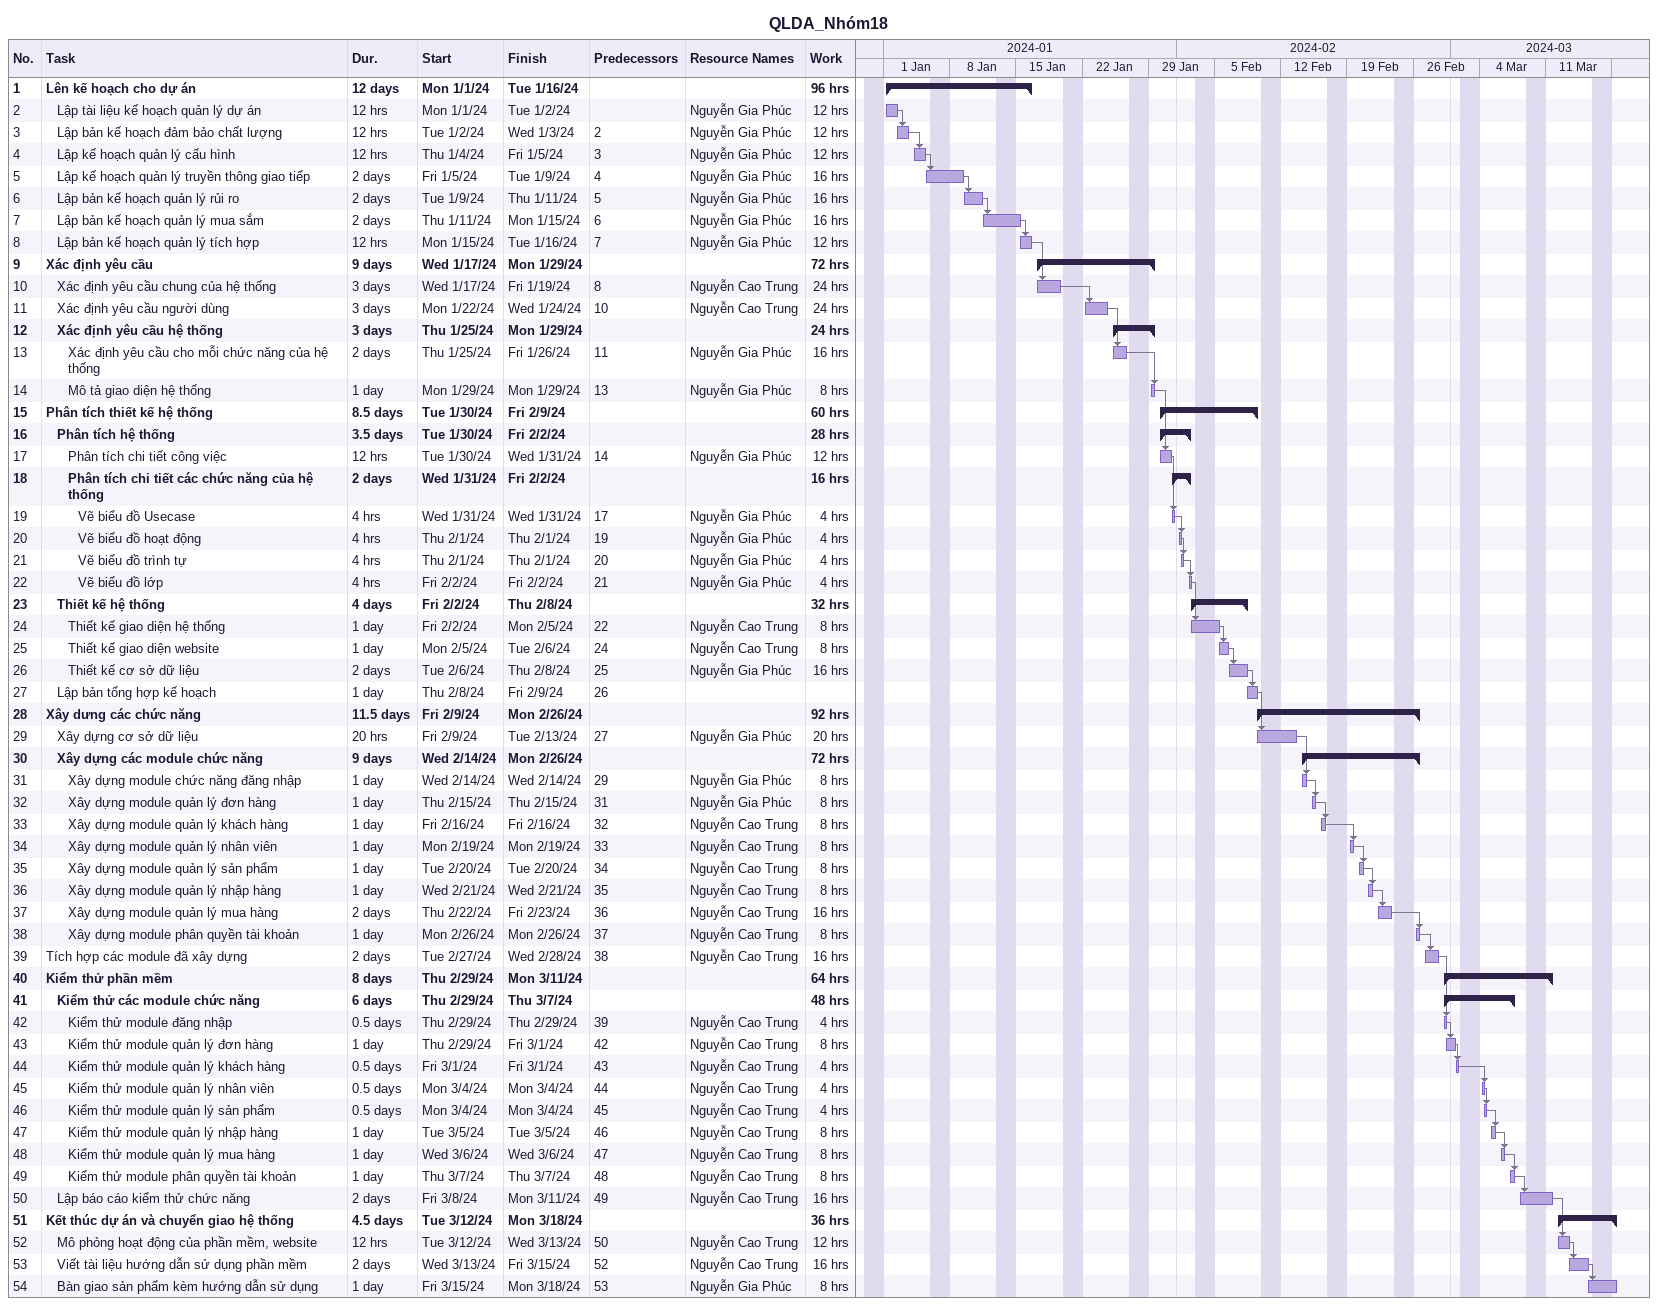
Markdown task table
QLDA_Nhóm18

| ID | Level | Task | Duration | Start | Finish | Predecessors | Resources | Work (h) |
|---|---|---|---|---|---|---|---|---|
| 1 | 1 | **Lên kế hoạch cho dự án** | 12d | 2024-01-01 | 2024-01-16 |  |  | 96 |
| 2 | 2 | Lập tài liệu kế hoạch quản lý dự án | 12h | 2024-01-01 | 2024-01-02 |  | Nguyễn Gia Phúc | 12 |
| 3 | 2 | Lập bản kế hoạch đảm bảo chất lượng | 12h | 2024-01-02 | 2024-01-03 | 2 | Nguyễn Gia Phúc | 12 |
| 4 | 2 | Lập kế hoạch quản lý cấu hình | 12h | 2024-01-04 | 2024-01-05 | 3 | Nguyễn Gia Phúc | 12 |
| 5 | 2 | Lập kế hoạch quản lý truyền thông giao tiếp | 2d | 2024-01-05 | 2024-01-09 | 4 | Nguyễn Gia Phúc | 16 |
| 6 | 2 | Lập bản kế hoạch quản lý rủi ro | 2d | 2024-01-09 | 2024-01-11 | 5 | Nguyễn Gia Phúc | 16 |
| 7 | 2 | Lập bản kế hoạch quản lý mua sắm | 2d | 2024-01-11 | 2024-01-15 | 6 | Nguyễn Gia Phúc | 16 |
| 8 | 2 | Lập bản kế hoạch quản lý tích hợp | 12h | 2024-01-15 | 2024-01-16 | 7 | Nguyễn Gia Phúc | 12 |
| 9 | 1 | **Xác định yêu cầu** | 9d | 2024-01-17 | 2024-01-29 |  |  | 72 |
| 10 | 2 | Xác định yêu cầu chung của hệ thống | 3d | 2024-01-17 | 2024-01-19 | 8 | Nguyễn Cao Trung | 24 |
| 11 | 2 | Xác định yêu cầu người dùng | 3d | 2024-01-22 | 2024-01-24 | 10 | Nguyễn Cao Trung | 24 |
| 12 | 2 | **Xác định yêu cầu hệ thống** | 3d | 2024-01-25 | 2024-01-29 |  |  | 24 |
| 13 | 3 | Xác định yêu cầu cho mỗi chức năng của hệ thống | 2d | 2024-01-25 | 2024-01-26 | 11 | Nguyễn Gia Phúc | 16 |
| 14 | 3 | Mô tả giao diện hệ thống | 1d | 2024-01-29 | 2024-01-29 | 13 | Nguyễn Gia Phúc | 8 |
| 15 | 1 | **Phân tích thiết kế hệ thống** | 8.5d | 2024-01-30 | 2024-02-09 |  |  | 60 |
| 16 | 2 | **Phân tích hệ thống** | 3.5d | 2024-01-30 | 2024-02-02 |  |  | 28 |
| 17 | 3 | Phân tích chi tiết công việc | 12h | 2024-01-30 | 2024-01-31 | 14 | Nguyễn Gia Phúc | 12 |
| 18 | 3 | **Phân tích chi tiết các chức năng của hệ thống** | 2d | 2024-01-31 | 2024-02-02 |  |  | 16 |
| 19 | 4 | Vẽ biểu đồ Usecase | 4h | 2024-01-31 | 2024-01-31 | 17 | Nguyễn Gia Phúc | 4 |
| 20 | 4 | Vẽ biểu đồ hoạt động | 4h | 2024-02-01 | 2024-02-01 | 19 | Nguyễn Gia Phúc | 4 |
| 21 | 4 | Vẽ biểu đồ trình tự | 4h | 2024-02-01 | 2024-02-01 | 20 | Nguyễn Gia Phúc | 4 |
| 22 | 4 | Vẽ biểu đồ lớp | 4h | 2024-02-02 | 2024-02-02 | 21 | Nguyễn Gia Phúc | 4 |
| 23 | 2 | **Thiết kế hệ thống** | 4d | 2024-02-02 | 2024-02-08 |  |  | 32 |
| 24 | 3 | Thiết kế giao diện hệ thống | 1d | 2024-02-02 | 2024-02-05 | 22 | Nguyễn Cao Trung | 8 |
| 25 | 3 | Thiết kế giao diện website | 1d | 2024-02-05 | 2024-02-06 | 24 | Nguyễn Cao Trung | 8 |
| 26 | 3 | Thiết kế cơ sở dữ liệu | 2d | 2024-02-06 | 2024-02-08 | 25 | Nguyễn Gia Phúc | 16 |
| 27 | 2 | Lập bản tổng hợp kế hoạch | 1d | 2024-02-08 | 2024-02-09 | 26 |  |  |
| 28 | 1 | **Xây dưng các chức năng** | 11.5d | 2024-02-09 | 2024-02-26 |  |  | 92 |
| 29 | 2 | Xây dựng cơ sở dữ liệu | 20h | 2024-02-09 | 2024-02-13 | 27 | Nguyễn Gia Phúc | 20 |
| 30 | 2 | **Xây dựng các module chức năng** | 9d | 2024-02-14 | 2024-02-26 |  |  | 72 |
| 31 | 3 | Xây dựng module chức năng đăng nhập | 1d | 2024-02-14 | 2024-02-14 | 29 | Nguyễn Gia Phúc | 8 |
| 32 | 3 | Xây dựng module quản lý đơn hàng | 1d | 2024-02-15 | 2024-02-15 | 31 | Nguyễn Gia Phúc | 8 |
| 33 | 3 | Xây dựng module quản lý khách hàng | 1d | 2024-02-16 | 2024-02-16 | 32 | Nguyễn Cao Trung | 8 |
| 34 | 3 | Xây dựng module quản lý nhân viên | 1d | 2024-02-19 | 2024-02-19 | 33 | Nguyễn Cao Trung | 8 |
| 35 | 3 | Xây dựng module quản lý sản phẩm | 1d | 2024-02-20 | 2024-02-20 | 34 | Nguyễn Cao Trung | 8 |
| 36 | 3 | Xây dựng module quản lý nhập hàng | 1d | 2024-02-21 | 2024-02-21 | 35 | Nguyễn Cao Trung | 8 |
| 37 | 3 | Xây dựng module quản lý mua hàng | 2d | 2024-02-22 | 2024-02-23 | 36 | Nguyễn Cao Trung | 16 |
| 38 | 3 | Xây dựng module phân quyền tài khoản | 1d | 2024-02-26 | 2024-02-26 | 37 | Nguyễn Cao Trung | 8 |
| 39 | 1 | Tích hợp các module đã xây dựng | 2d | 2024-02-27 | 2024-02-28 | 38 | Nguyễn Cao Trung | 16 |
| 40 | 1 | **Kiểm thử phần mềm** | 8d | 2024-02-29 | 2024-03-11 |  |  | 64 |
| 41 | 2 | **Kiểm thử các module chức năng** | 6d | 2024-02-29 | 2024-03-07 |  |  | 48 |
| 42 | 3 | Kiểm thử module đăng nhập | 0.5d | 2024-02-29 | 2024-02-29 | 39 | Nguyễn Cao Trung | 4 |
| 43 | 3 | Kiểm thử module quản lý đơn hàng | 1d | 2024-02-29 | 2024-03-01 | 42 | Nguyễn Cao Trung | 8 |
| 44 | 3 | Kiểm thử module quản lý khách hàng | 0.5d | 2024-03-01 | 2024-03-01 | 43 | Nguyễn Cao Trung | 4 |
| 45 | 3 | Kiểm thử module quản lý nhân viên | 0.5d | 2024-03-04 | 2024-03-04 | 44 | Nguyễn Cao Trung | 4 |
| 46 | 3 | Kiểm thử module quản lý sản phẩm | 0.5d | 2024-03-04 | 2024-03-04 | 45 | Nguyễn Cao Trung | 4 |
| 47 | 3 | Kiểm thử module quản lý nhập hàng | 1d | 2024-03-05 | 2024-03-05 | 46 | Nguyễn Cao Trung | 8 |
| 48 | 3 | Kiểm thử module quản lý mua hàng | 1d | 2024-03-06 | 2024-03-06 | 47 | Nguyễn Cao Trung | 8 |
| 49 | 3 | Kiểm thử module phân quyền tài khoản | 1d | 2024-03-07 | 2024-03-07 | 48 | Nguyễn Cao Trung | 8 |
| 50 | 2 | Lập báo cáo kiểm thử chức năng | 2d | 2024-03-08 | 2024-03-11 | 49 | Nguyễn Cao Trung | 16 |
| 51 | 1 | **Kết thúc dự án và chuyển giao hệ thống** | 4.5d | 2024-03-12 | 2024-03-18 |  |  | 36 |
| 52 | 2 | Mô phỏng hoạt động của phần mềm, website | 12h | 2024-03-12 | 2024-03-13 | 50 | Nguyễn Cao Trung | 12 |
| 53 | 2 | Viết tài liệu hướng dẫn sử dụng phần mềm | 2d | 2024-03-13 | 2024-03-15 | 52 | Nguyễn Cao Trung | 16 |
| 54 | 2 | Bàn giao sản phẩm kèm hướng dẫn sử dụng | 1d | 2024-03-15 | 2024-03-18 | 53 | Nguyễn Gia Phúc | 8 |
